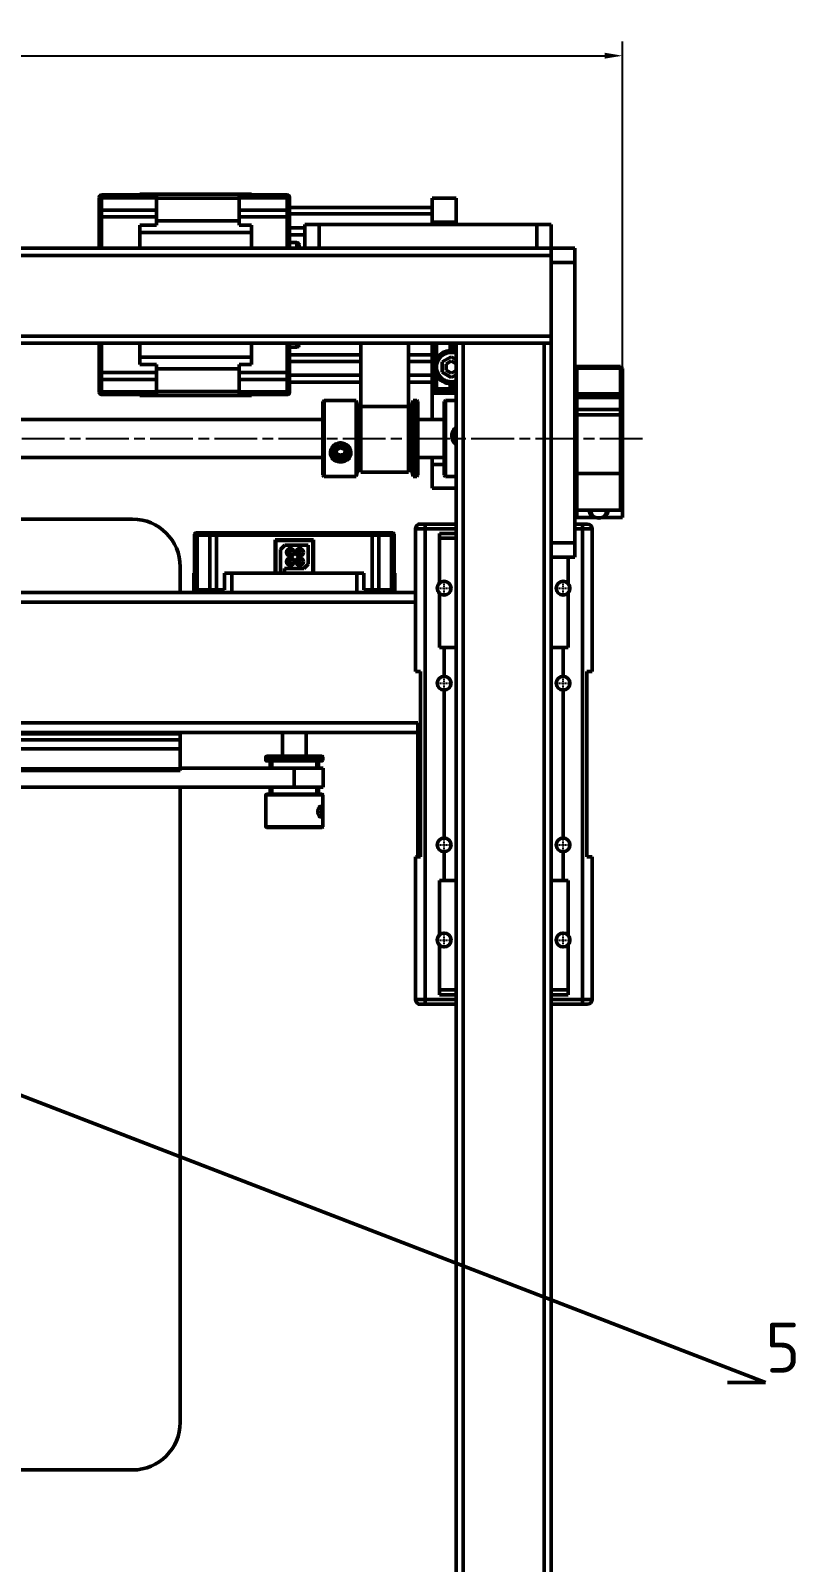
# Model space of a CAD drawing. Header units: millimetres. Extents: x -1615 to 4166, y 5 to 3174.
# Drawn here: x 440.1 to 548.4, y 1774.9 to 1989.8 of the extents above; entities that cross this region are included whole.
import ezdxf
from ezdxf import colors
from ezdxf.entities.mleader import LeaderData, LeaderLine
from ezdxf.math import Vec2, Vec3

# ---------------------------------------------------------------- set-up
doc = ezdxf.new("R2010")
doc.units = ezdxf.units.MM
doc.header["$LTSCALE"] = 0.25
doc.header["$PDSIZE"] = -1
for name, pattern in [('ACAD_ISO08W100', [36, 24, -3, 6, -3]), ('AM_ISO08W050', [18, 12, -1.5, 3, -1.5]), ('CENTER2', [1.125, 0.75, -0.125, 0.125, -0.125])]:
    doc.linetypes.add(name, pattern=pattern)
doc.layers.get('0').update_dxf_attribs({"lineweight": 50})
for name, color, linetype, lineweight in [('AM_7', 4, 'AM_ISO08W050', 25), ('duong tam', 2, 'ACAD_ISO08W100', 25), ('kich thuoc', 1, 'Continuous', 25), ('Net dam', 7, 'Continuous', 50)]:
    doc.layers.add(name, color=color, linetype=linetype, lineweight=lineweight)
doc.styles.get("Standard").update_dxf_attribs({"font": ''})
doc.styles.add('tieng viet', font='')
doc.styles.get('Standard').set_extended_font_data('TCVN 7284')
doc.styles.get('tieng viet').set_extended_font_data('TCVN 7284')
doc.dimstyles.new('Ratio 1.5', dxfattribs={"dimtxt": 2.5, "dimasz": 2.5, "dimexe": 2, "dimexo": 0, "dimtad": 1, "dimtoh": 1, "dimdec": 1, "dimlfac": 1.5, "dimzin": 9, "dimtxsty": 'Standard', "dimcen": 2.5, "dimazin": 0, "dimtfac": 1, "dimtdec": 1, "dimtmove": 0, "dimatfit": 3, "dimfxl": 1, "dimtzin": 1, "dimarcsym": 0})

# ---------------------------------------------------------------- blocks, each defined once
blk = doc.blocks.new('_DotSmall')
at = {"color": 0, "linetype": 'ByBlock', "const_width": 0.5}
blk.add_lwpolyline([(-0.0625, 0, 1), (0.0625, 0, 1)], format="xyb", close=True, dxfattribs=at)
blk = doc.blocks.new('*D1165')
at = {"layer": 'Defpoints', "color": 0, "transparency": 16777216}
for p in [(523.06, 1986.23), (199.06, 1942.39), (523.06, 1942.39)]:
    blk.add_point(p, dxfattribs=at)
at = {"layer": 'kich thuoc', "color": 0, "lineweight": -2, "transparency": 16777216}
for p, q in [((199.06, 1942.39), (199.06, 1988.23)), ((523.06, 1942.39), (523.06, 1988.23)), ((201.56, 1986.23), (520.56, 1986.23))]:
    blk.add_line(p, q, dxfattribs=at)
at = {"layer": 'kich thuoc', "color": 0, "transparency": 16777216}
for points in [[(201.56, 1986.65), (201.56, 1985.82), (199.06, 1986.23)], [(520.56, 1986.65), (520.56, 1985.82), (523.06, 1986.23)]]:
    blk.add_solid(points, dxfattribs=at)
at = {"layer": 'kich thuoc', "color": 0, "transparency": 16777216, "insert": (361.06, 1988.11), "char_height": 2.5, "attachment_point": 5}
blk.add_mtext('486', dxfattribs=at)
blk = doc.blocks.new('*U1220')
at = {"layer": 'AM_7', "color": 0, "linetype": 'CENTER2', "transparency": 16777216}
for p, q in [((0, 0.19), (0, 1.09)), ((-1.09, 0), (-0.19, 0)), ((0, -1.09), (0, -0.19)), ((0.19, 0), (1.09, 0))]:
    blk.add_line(p, q, dxfattribs=at)
at = {"layer": 'AM_7', "color": 0, "linetype": 'Continuous', "transparency": 16777216}
for p, q in [((0, -0.1), (0, 0.1)), ((-0.1, 0), (0.1, 0))]:
    blk.add_line(p, q, dxfattribs=at)
blk = doc.blocks.new('*U1221')
at = {"layer": 'AM_7', "color": 0, "linetype": 'CENTER2', "transparency": 16777216}
for p, q in [((-1.09, 0), (-0.19, 0)), ((0, 0.19), (0, 1.09)), ((0.19, 0), (1.09, 0)), ((0, -1.09), (0, -0.19))]:
    blk.add_line(p, q, dxfattribs=at)
at = {"layer": 'AM_7', "color": 0, "linetype": 'Continuous', "transparency": 16777216}
for p, q in [((-0.1, 0), (0.1, 0)), ((0, -0.1), (0, 0.1))]:
    blk.add_line(p, q, dxfattribs=at)
blk = doc.blocks.new('*U1222')
at = {"layer": 'AM_7', "color": 0, "linetype": 'CENTER2', "transparency": 16777216}
for p, q in [((-1.09, 0), (-0.19, 0)), ((0, 0.19), (0, 1.09)), ((0.19, 0), (1.09, 0)), ((0, -1.09), (0, -0.19))]:
    blk.add_line(p, q, dxfattribs=at)
at = {"layer": 'AM_7', "color": 0, "linetype": 'Continuous', "transparency": 16777216}
for p, q in [((-0.1, 0), (0.1, 0)), ((0, -0.1), (0, 0.1))]:
    blk.add_line(p, q, dxfattribs=at)
blk = doc.blocks.new('*U1223')
at = {"layer": 'AM_7', "color": 0, "linetype": 'CENTER2', "transparency": 16777216}
for p, q in [((-1.09, 0), (-0.19, 0)), ((0, 0.19), (0, 1.09)), ((0.19, 0), (1.09, 0)), ((0, -1.09), (0, -0.19))]:
    blk.add_line(p, q, dxfattribs=at)
at = {"layer": 'AM_7', "color": 0, "linetype": 'Continuous', "transparency": 16777216}
for p, q in [((-0.1, 0), (0.1, 0)), ((0, -0.1), (0, 0.1))]:
    blk.add_line(p, q, dxfattribs=at)
blk = doc.blocks.new('*U1224')
at = {"layer": 'AM_7', "color": 0, "linetype": 'CENTER2', "transparency": 16777216}
for p, q in [((-1.09, 0), (-0.19, 0)), ((0, 0.19), (0, 1.09)), ((0.19, 0), (1.09, 0)), ((0, -1.09), (0, -0.19))]:
    blk.add_line(p, q, dxfattribs=at)
at = {"layer": 'AM_7', "color": 0, "linetype": 'Continuous', "transparency": 16777216}
for p, q in [((-0.1, 0), (0.1, 0)), ((0, -0.1), (0, 0.1))]:
    blk.add_line(p, q, dxfattribs=at)
blk = doc.blocks.new('*U1225')
at = {"layer": 'AM_7', "color": 0, "linetype": 'CENTER2', "transparency": 16777216}
for p, q in [((-1.09, 0), (-0.19, 0)), ((0, 0.19), (0, 1.09)), ((0.19, 0), (1.09, 0)), ((0, -1.09), (0, -0.19))]:
    blk.add_line(p, q, dxfattribs=at)
at = {"layer": 'AM_7', "color": 0, "linetype": 'Continuous', "transparency": 16777216}
for p, q in [((-0.1, 0), (0.1, 0)), ((0, -0.1), (0, 0.1))]:
    blk.add_line(p, q, dxfattribs=at)
blk = doc.blocks.new('*U1226')
at = {"layer": 'AM_7', "color": 0, "linetype": 'CENTER2', "transparency": 16777216}
for p, q in [((0, 0.19), (0, 1.09)), ((-1.09, 0), (-0.19, 0)), ((0, -1.09), (0, -0.19)), ((0.19, 0), (1.09, 0))]:
    blk.add_line(p, q, dxfattribs=at)
at = {"layer": 'AM_7', "color": 0, "linetype": 'Continuous', "transparency": 16777216}
for p, q in [((0, -0.1), (0, 0.1)), ((-0.1, 0), (0.1, 0))]:
    blk.add_line(p, q, dxfattribs=at)
blk = doc.blocks.new('*U1227')
at = {"layer": 'AM_7', "color": 0, "linetype": 'CENTER2', "transparency": 16777216}
for p, q in [((-1.09, 0), (-0.19, 0)), ((0, 0.19), (0, 1.09)), ((0.19, 0), (1.09, 0)), ((0, -1.09), (0, -0.19))]:
    blk.add_line(p, q, dxfattribs=at)
at = {"layer": 'AM_7', "color": 0, "linetype": 'Continuous', "transparency": 16777216}
for p, q in [((-0.1, 0), (0.1, 0)), ((0, -0.1), (0, 0.1))]:
    blk.add_line(p, q, dxfattribs=at)

msp = doc.modelspace()

# ---------------------------------------------------------------- linework, layer by layer
at = {"layer": 'duong tam'}
msp.add_line((195.858, 1932.568), (526.358, 1932.568), dxfattribs=at)
at = {"layer": 'Net dam'}
for p, q in [((449.725, 1966.078), (449.725, 1966.371)), ((449.725, 1964.326), (449.725, 1966.078)), ((450.058, 1966.704), (450.058, 1966.314)), ((450.058, 1966.704), (457.725, 1966.704)), ((450.058, 1966.314), (450.058, 1964.562)), ((457.725, 1966.314), (450.058, 1966.314)), ((455.391, 1966.804), (471.058, 1966.804)), ((455.391, 1966.704), (455.391, 1966.804)), ((457.725, 1966.704), (457.725, 1966.314)), ((457.725, 1964.562), (457.725, 1966.314)), ((469.325, 1966.255), (457.725, 1966.255)), ((469.325, 1966.704), (476.058, 1966.704)), ((469.325, 1966.314), (469.325, 1966.704)), ((476.058, 1966.314), (469.325, 1966.314)), ((469.325, 1964.562), (469.325, 1966.314)), ((471.058, 1966.804), (471.058, 1966.704)), ((476.058, 1966.314), (476.058, 1966.704)), ((476.058, 1964.562), (476.058, 1966.314)), ((476.391, 1966.371), (476.391, 1966.078)), ((476.391, 1966.078), (476.391, 1964.326)), ((496.391, 1966.235), (499.725, 1966.235)), ((496.391, 1962.901), (496.391, 1966.235)), ((499.725, 1966.235), (499.725, 1962.901)), ((449.725, 1963.619), (449.725, 1964.326)), ((450.058, 1963.619), (449.725, 1963.619)), ((449.725, 1959.234), (449.725, 1963.619)), ((450.058, 1964.562), (450.058, 1963.619)), ((450.058, 1964.562), (457.725, 1964.562)), ((457.725, 1963.619), (450.058, 1963.619)), ((450.058, 1963.619), (450.058, 1959.234)), ((457.725, 1964.562), (457.725, 1963.619)), ((457.725, 1962.465), (457.725, 1963.619)), ((469.325, 1963.619), (469.325, 1964.562)), ((469.325, 1964.562), (476.058, 1964.562)), ((476.058, 1963.619), (469.325, 1963.619)), ((469.325, 1962.465), (469.325, 1963.619)), ((476.058, 1963.619), (476.058, 1964.562)), ((476.391, 1963.619), (476.058, 1963.619)), ((476.058, 1959.234), (476.058, 1963.619)), ((476.391, 1964.962), (496.391, 1964.962)), ((476.391, 1964.326), (476.391, 1963.619)), ((476.391, 1964.035), (496.391, 1964.035)), ((476.391, 1963.619), (476.391, 1959.234)), ((455.391, 1962.182), (455.391, 1962.465)), ((457.725, 1962.465), (455.391, 1962.465)), ((455.391, 1961.459), (455.391, 1962.182)), ((471.058, 1961.459), (455.391, 1961.459)), ((455.391, 1961.459), (455.391, 1959.234)), ((457.725, 1963.08), (469.325, 1963.08)), ((469.325, 1962.465), (471.058, 1962.465)), ((471.058, 1962.182), (471.058, 1962.465)), ((471.058, 1962.182), (471.058, 1961.459)), ((471.058, 1961.459), (471.058, 1959.234)), ((476.391, 1962.111), (478.555, 1962.111)), ((478.555, 1959.234), (478.555, 1962.568)), ((478.555, 1962.568), (480.555, 1962.568)), ((480.555, 1962.568), (480.555, 1959.234)), ((480.555, 1962.568), (511.058, 1962.568)), ((499.725, 1962.901), (496.391, 1962.901)), ((496.391, 1962.568), (496.391, 1962.901)), ((499.725, 1962.568), (499.725, 1962.901)), ((511.058, 1959.234), (511.058, 1962.568)), ((511.058, 1962.568), (513.058, 1962.568)), ((513.058, 1962.568), (513.058, 1959.234)), ((242.561, 1959.234), (479.555, 1959.234)), ((476.391, 1961.114), (478.555, 1961.114)), ((477.391, 1960.038), (476.391, 1960.038)), ((477.391, 1959.234), (477.391, 1960.038)), ((477.725, 1959.704), (477.725, 1959.234)), ((480.555, 1959.234), (479.555, 1959.234)), ((480.555, 1959.234), (511.058, 1959.234)), ((512.058, 1959.234), (511.058, 1959.234)), ((512.058, 1959.234), (513.058, 1959.234)), ((513.058, 1959.234), (516.391, 1959.234)), ((513.058, 1959.234), (513.058, 1958.234)), ((516.391, 1959.234), (516.391, 1957.234)), ((209.058, 1958.234), (513.058, 1958.234)), ((513.058, 1958.234), (513.058, 1955.101)), ((513.058, 1957.234), (513.058, 1917.901)), ((516.391, 1957.234), (513.058, 1957.234)), ((516.391, 1957.234), (516.391, 1917.901)), ((513.058, 1950.034), (513.058, 1946.901)), ((223.211, 1946.901), (513.058, 1946.901)), ((225.233, 1945.901), (499.725, 1945.901)), ((449.725, 1941.79), (449.725, 1945.901)), ((450.058, 1945.901), (450.058, 1941.79)), ((455.391, 1945.901), (455.391, 1943.95)), ((471.058, 1945.901), (471.058, 1943.95)), ((476.058, 1941.79), (476.058, 1945.901)), ((476.391, 1945.901), (476.391, 1941.79)), ((476.391, 1945.371), (477.391, 1945.371)), ((476.391, 1944.295), (486.391, 1944.295)), ((477.391, 1945.371), (477.391, 1945.901)), ((477.725, 1945.901), (477.725, 1945.704)), ((486.391, 1945.901), (486.391, 1937.031)), ((493.058, 1945.901), (493.058, 1937.031)), ((493.058, 1944.295), (496.391, 1944.295)), ((496.391, 1942.234), (496.391, 1945.901)), ((496.991, 1945.901), (496.725, 1945.635)), ((496.725, 1939.501), (496.725, 1945.635)), ((496.991, 1945.901), (496.991, 1943.651)), ((498.904, 1944.896), (498.904, 1945.901)), ((499.058, 1944.901), (499.058, 1945.901)), ((499.212, 1944.896), (499.212, 1945.901)), ((499.725, 1945.901), (499.725, 1701.234)), ((499.725, 1945.901), (500.725, 1945.901)), ((500.725, 1945.901), (500.725, 1701.234)), ((500.725, 1945.901), (503.858, 1945.901)), ((503.858, 1945.901), (503.991, 1945.901)), ((503.991, 1945.901), (504.125, 1945.901)), ((504.125, 1945.901), (504.191, 1945.901)), ((504.191, 1945.901), (504.325, 1945.901)), ((504.325, 1945.901), (508.458, 1945.901)), ((508.458, 1945.901), (508.591, 1945.901)), ((508.591, 1945.901), (508.658, 1945.901)), ((508.658, 1945.901), (508.791, 1945.901)), ((508.791, 1945.901), (508.925, 1945.901)), ((508.925, 1945.901), (512.058, 1945.901)), ((512.058, 1945.901), (512.058, 1701.234)), ((512.058, 1945.901), (513.058, 1945.901)), ((455.391, 1943.95), (471.058, 1943.95)), ((455.391, 1943.227), (455.391, 1943.95)), ((455.391, 1942.944), (455.391, 1943.227)), ((457.725, 1942.944), (455.391, 1942.944)), ((457.725, 1941.79), (457.725, 1942.944)), ((469.325, 1942.329), (457.725, 1942.329)), ((469.325, 1941.79), (469.325, 1942.944)), ((469.325, 1942.944), (471.058, 1942.944)), ((471.058, 1943.95), (471.058, 1943.227)), ((471.058, 1942.944), (471.058, 1943.227)), ((476.391, 1943.369), (486.391, 1943.369)), ((493.058, 1943.369), (496.391, 1943.369)), ((496.391, 1942.234), (496.725, 1942.234)), ((496.391, 1938.901), (496.391, 1942.234)), ((497.798, 1943.295), (499.058, 1944.023)), ((497.798, 1941.84), (497.798, 1943.295)), ((499.058, 1943.422), (498.318, 1942.995)), ((498.318, 1942.995), (498.318, 1942.141)), ((498.318, 1942.141), (499.058, 1941.713)), ((499.058, 1944.023), (499.725, 1943.638)), ((499.725, 1943.037), (499.058, 1943.422)), ((499.058, 1941.713), (499.725, 1942.098)), ((516.658, 1942.656), (516.391, 1942.389)), ((516.391, 1942.176), (516.658, 1942.424)), ((522.791, 1942.656), (516.658, 1942.656)), ((516.658, 1942.656), (516.658, 1942.424)), ((516.658, 1942.424), (516.658, 1938.832)), ((522.791, 1942.424), (516.658, 1942.424)), ((523.058, 1942.389), (522.791, 1942.656)), ((522.791, 1942.424), (522.791, 1942.656)), ((522.791, 1938.832), (522.791, 1942.424)), ((523.058, 1942.176), (522.791, 1942.424)), ((523.058, 1942.389), (523.058, 1942.176)), ((523.058, 1942.176), (523.058, 1938.583)), ((450.058, 1941.79), (449.725, 1941.79)), ((449.725, 1941.083), (449.725, 1941.79)), ((449.725, 1939.331), (449.725, 1941.083)), ((450.058, 1941.79), (457.725, 1941.79)), ((450.058, 1941.79), (450.058, 1940.847)), ((457.725, 1940.847), (450.058, 1940.847)), ((450.058, 1940.847), (450.058, 1939.095)), ((457.725, 1941.79), (457.725, 1940.847)), ((457.725, 1939.095), (457.725, 1940.847)), ((469.325, 1941.79), (476.058, 1941.79)), ((469.325, 1940.847), (469.325, 1941.79)), ((476.058, 1940.847), (469.325, 1940.847)), ((469.325, 1939.095), (469.325, 1940.847)), ((476.391, 1941.79), (476.058, 1941.79)), ((476.058, 1940.847), (476.058, 1941.79)), ((476.058, 1939.095), (476.058, 1940.847)), ((476.391, 1941.79), (476.391, 1941.083)), ((476.391, 1941.444), (486.391, 1941.444)), ((476.391, 1941.083), (476.391, 1939.331)), ((476.391, 1940.447), (486.391, 1940.447)), ((493.058, 1941.444), (496.391, 1941.444)), ((493.058, 1940.447), (496.391, 1940.447)), ((496.991, 1941.485), (496.991, 1939.501)), ((499.058, 1941.113), (497.798, 1941.84)), ((498.904, 1939.501), (498.904, 1940.24)), ((499.725, 1941.498), (499.058, 1941.113)), ((499.058, 1939.234), (499.058, 1940.234)), ((499.212, 1939.501), (499.212, 1940.24)), ((449.725, 1939.038), (449.725, 1939.331)), ((450.058, 1939.095), (457.725, 1939.095)), ((450.058, 1939.095), (450.058, 1938.704)), ((457.725, 1938.704), (450.058, 1938.704)), ((455.391, 1938.604), (455.391, 1938.704)), ((471.058, 1938.604), (455.391, 1938.604)), ((457.725, 1939.154), (469.325, 1939.154)), ((457.725, 1939.095), (457.725, 1938.704)), ((469.325, 1939.095), (476.058, 1939.095)), ((469.325, 1938.704), (469.325, 1939.095)), ((476.058, 1938.704), (469.325, 1938.704)), ((471.058, 1938.704), (471.058, 1938.604)), ((476.058, 1938.704), (476.058, 1939.095)), ((476.391, 1939.331), (476.391, 1939.038)), ((481.225, 1937.901), (481.058, 1937.735)), ((481.058, 1937.735), (481.058, 1937.343)), ((485.713, 1937.901), (481.225, 1937.901)), ((481.225, 1937.901), (481.225, 1927.234)), ((486.058, 1936.612), (485.713, 1937.901)), ((485.713, 1927.234), (485.713, 1937.901)), ((493.737, 1937.901), (493.391, 1936.612)), ((494.225, 1937.901), (493.737, 1937.901)), ((493.737, 1927.234), (493.737, 1937.901)), ((494.391, 1937.735), (494.225, 1937.901)), ((494.225, 1937.901), (494.225, 1927.234)), ((494.391, 1937.735), (494.391, 1927.401)), ((499.725, 1938.901), (496.391, 1938.901)), ((496.391, 1935.234), (496.391, 1938.901)), ((496.991, 1939.501), (496.725, 1939.501)), ((496.725, 1939.501), (496.991, 1939.234)), ((496.991, 1939.501), (496.991, 1939.234)), ((496.991, 1939.501), (498.904, 1939.501)), ((499.058, 1939.234), (496.991, 1939.234)), ((498.225, 1937.901), (498.058, 1937.735)), ((498.058, 1937.735), (498.058, 1927.401)), ((499.172, 1937.901), (498.225, 1937.901)), ((498.225, 1937.901), (498.225, 1927.246)), ((498.904, 1939.501), (499.058, 1939.234)), ((499.058, 1939.234), (499.212, 1939.501)), ((499.725, 1939.234), (499.058, 1939.234)), ((499.212, 1939.501), (499.725, 1939.501)), ((516.391, 1938.583), (516.658, 1938.832)), ((516.391, 1938.103), (516.658, 1938.31)), ((516.658, 1938.832), (516.658, 1938.31)), ((516.658, 1938.832), (522.791, 1938.832)), ((516.658, 1938.31), (516.658, 1936.629)), ((522.791, 1938.31), (516.658, 1938.31)), ((522.791, 1938.31), (522.791, 1938.832)), ((523.058, 1938.583), (522.791, 1938.832)), ((522.791, 1936.629), (522.791, 1938.31)), ((523.058, 1938.103), (522.791, 1938.31)), ((523.058, 1938.583), (523.058, 1938.103)), ((523.058, 1938.103), (523.058, 1936.423)), ((481.058, 1937.343), (481.058, 1927.401)), ((486.391, 1936.639), (486.058, 1936.639)), ((486.058, 1936.639), (486.058, 1936.612)), ((486.058, 1936.563), (486.058, 1936.612)), ((486.391, 1936.563), (486.058, 1936.563)), ((486.058, 1936.563), (486.058, 1936.561)), ((486.058, 1936.561), (486.058, 1936.496)), ((486.391, 1936.561), (486.058, 1936.561)), ((486.058, 1936.496), (486.058, 1936.446)), ((486.391, 1936.496), (486.058, 1936.496)), ((486.058, 1936.124), (486.058, 1936.446)), ((486.058, 1936.376), (486.391, 1936.376)), ((486.058, 1936.203), (486.391, 1936.203)), ((486.391, 1936.128), (486.058, 1936.128)), ((486.058, 1936.115), (486.058, 1936.128)), ((486.058, 1936.115), (486.058, 1935.969)), ((486.391, 1936.115), (486.058, 1936.115)), ((486.058, 1935.969), (486.058, 1935.903)), ((486.391, 1935.969), (486.058, 1935.969)), ((486.058, 1935.354), (486.058, 1935.903)), ((486.058, 1935.833), (486.391, 1935.833)), ((486.058, 1935.674), (486.391, 1935.674)), ((486.391, 1937.031), (486.391, 1927.827)), ((486.391, 1937.031), (493.058, 1937.031)), ((493.058, 1937.031), (493.058, 1927.827)), ((493.391, 1936.639), (493.058, 1936.639)), ((493.391, 1936.563), (493.058, 1936.563)), ((493.391, 1936.561), (493.058, 1936.561)), ((493.391, 1936.496), (493.058, 1936.496)), ((493.058, 1936.376), (493.391, 1936.376)), ((493.058, 1936.203), (493.391, 1936.203)), ((493.391, 1936.128), (493.058, 1936.128)), ((493.391, 1936.115), (493.058, 1936.115)), ((493.391, 1935.969), (493.058, 1935.969)), ((493.058, 1935.833), (493.391, 1935.833)), ((493.058, 1935.674), (493.391, 1935.674)), ((493.391, 1936.612), (493.391, 1936.639)), ((493.391, 1936.612), (493.391, 1936.563)), ((493.391, 1936.561), (493.391, 1936.563)), ((493.391, 1936.496), (493.391, 1936.561)), ((493.391, 1936.446), (493.391, 1936.496)), ((493.391, 1936.446), (493.391, 1936.124)), ((493.391, 1936.115), (493.391, 1936.128)), ((493.391, 1935.969), (493.391, 1936.115)), ((493.391, 1935.903), (493.391, 1935.969)), ((493.391, 1935.903), (493.391, 1935.354)), ((516.391, 1936.423), (516.658, 1936.629)), ((516.391, 1935.715), (516.658, 1935.86)), ((516.658, 1936.629), (516.658, 1935.86)), ((516.658, 1936.629), (522.791, 1936.629)), ((516.658, 1935.86), (516.658, 1927.624)), ((522.791, 1935.86), (516.658, 1935.86)), ((522.791, 1935.86), (522.791, 1936.629)), ((523.058, 1936.423), (522.791, 1936.629)), ((522.791, 1927.624), (522.791, 1935.86)), ((523.058, 1935.715), (522.791, 1935.86)), ((523.058, 1936.423), (523.058, 1935.715)), ((523.058, 1935.715), (523.058, 1927.479)), ((481.058, 1935.234), (230.478, 1935.234)), ((486.391, 1935.354), (486.058, 1935.354)), ((486.058, 1935.354), (486.058, 1935.322)), ((486.058, 1935.322), (486.058, 1935.109)), ((486.391, 1935.322), (486.058, 1935.322)), ((486.058, 1935.109), (486.058, 1935.033)), ((486.391, 1935.109), (486.058, 1935.109)), ((486.058, 1934.312), (486.058, 1935.033)), ((486.058, 1934.971), (486.391, 1934.971)), ((486.058, 1934.841), (486.391, 1934.841)), ((486.391, 1934.318), (486.058, 1934.318)), ((486.058, 1934.312), (486.058, 1934.259)), ((486.058, 1934.259), (486.058, 1934)), ((486.391, 1934.259), (486.058, 1934.259)), ((486.058, 1934), (486.058, 1933.921)), ((486.391, 1934), (486.058, 1934)), ((486.058, 1933.099), (486.058, 1933.921)), ((486.058, 1933.873), (486.391, 1933.873)), ((486.058, 1933.785), (486.391, 1933.785)), ((493.391, 1935.354), (493.058, 1935.354)), ((493.391, 1935.322), (493.058, 1935.322)), ((493.391, 1935.109), (493.058, 1935.109)), ((493.058, 1934.971), (493.391, 1934.971)), ((493.058, 1934.841), (493.391, 1934.841)), ((493.391, 1934.318), (493.058, 1934.318)), ((493.391, 1934.259), (493.058, 1934.259)), ((493.391, 1934), (493.058, 1934)), ((493.058, 1933.873), (493.391, 1933.873)), ((493.058, 1933.785), (493.391, 1933.785)), ((493.391, 1935.322), (493.391, 1935.354)), ((493.391, 1935.109), (493.391, 1935.322)), ((493.391, 1935.033), (493.391, 1935.109)), ((493.391, 1935.033), (493.391, 1934.312)), ((493.391, 1934.259), (493.391, 1934.312)), ((493.391, 1934), (493.391, 1934.259)), ((493.391, 1933.921), (493.391, 1934)), ((493.391, 1933.921), (493.391, 1933.099)), ((498.058, 1935.234), (494.391, 1935.234)), ((483.257, 1931.475), (483.011, 1931.336)), ((486.058, 1933.128), (486.391, 1933.128)), ((486.391, 1933.12), (486.058, 1933.12)), ((486.058, 1933.099), (486.058, 1933.031)), ((486.058, 1933.031), (486.058, 1932.751)), ((486.391, 1933.031), (486.058, 1933.031)), ((486.058, 1932.751), (486.058, 1932.677)), ((486.391, 1932.751), (486.058, 1932.751)), ((486.058, 1931.835), (486.058, 1932.677)), ((486.058, 1932.647), (486.391, 1932.647)), ((486.058, 1932.61), (486.391, 1932.61)), ((486.058, 1931.937), (486.391, 1931.937)), ((486.391, 1931.874), (486.058, 1931.874)), ((486.058, 1931.835), (486.058, 1931.757)), ((486.058, 1931.757), (486.058, 1931.484)), ((486.391, 1931.757), (486.058, 1931.757)), ((486.058, 1931.484), (486.058, 1931.423)), ((486.391, 1931.484), (486.058, 1931.484)), ((486.058, 1930.641), (486.058, 1931.423)), ((486.058, 1931.411), (486.391, 1931.411)), ((493.058, 1933.128), (493.391, 1933.128)), ((493.391, 1933.12), (493.058, 1933.12)), ((493.391, 1933.031), (493.058, 1933.031)), ((493.391, 1932.751), (493.058, 1932.751)), ((493.058, 1932.647), (493.391, 1932.647)), ((493.058, 1932.61), (493.391, 1932.61)), ((493.058, 1931.937), (493.391, 1931.937)), ((493.391, 1931.874), (493.058, 1931.874)), ((493.391, 1931.757), (493.058, 1931.757)), ((493.391, 1931.484), (493.058, 1931.484)), ((493.058, 1931.411), (493.391, 1931.411)), ((493.391, 1933.031), (493.391, 1933.099)), ((493.391, 1932.751), (493.391, 1933.031)), ((493.391, 1932.677), (493.391, 1932.751)), ((493.391, 1932.677), (493.391, 1931.835)), ((493.391, 1931.757), (493.391, 1931.835)), ((493.391, 1931.484), (493.391, 1931.757)), ((493.391, 1931.423), (493.391, 1931.484)), ((493.391, 1931.423), (493.391, 1930.641)), ((499.535, 1932.621), (499.685, 1932.376)), ((499.685, 1932.376), (499.725, 1932.317)), ((230.224, 1929.901), (481.058, 1929.901)), ((482.552, 1930.733), (482.493, 1930.474)), ((482.891, 1930.492), (483.225, 1930.314)), ((483.225, 1930.314), (483.558, 1930.136)), ((483.558, 1930.136), (483.891, 1930.314)), ((483.558, 1930.136), (483.558, 1929.818)), ((483.891, 1930.314), (484.225, 1930.492)), ((484.669, 1930.658), (484.657, 1930.594)), ((486.058, 1930.807), (486.391, 1930.807)), ((486.391, 1930.697), (486.058, 1930.697)), ((486.058, 1930.641), (486.058, 1930.563)), ((486.058, 1930.563), (486.058, 1930.323)), ((486.391, 1930.563), (486.058, 1930.563)), ((486.058, 1930.323), (486.058, 1930.28)), ((486.391, 1930.323), (486.058, 1930.323)), ((486.058, 1929.637), (486.058, 1930.28)), ((486.058, 1930.278), (486.391, 1930.278)), ((486.391, 1929.849), (486.058, 1929.849)), ((486.391, 1929.703), (486.058, 1929.703)), ((486.058, 1929.637), (486.058, 1929.565)), ((486.058, 1929.565), (486.058, 1929.382)), ((486.058, 1929.565), (486.391, 1929.565)), ((486.058, 1929.382), (486.058, 1929.36)), ((486.058, 1929.382), (486.391, 1929.382)), ((486.058, 1928.919), (486.058, 1929.361)), ((486.058, 1929.36), (486.391, 1929.36)), ((486.391, 1929.158), (486.058, 1929.158)), ((493.058, 1930.807), (493.391, 1930.807)), ((493.391, 1930.697), (493.058, 1930.697)), ((493.391, 1930.563), (493.058, 1930.563)), ((493.391, 1930.323), (493.058, 1930.323)), ((493.058, 1930.278), (493.391, 1930.278)), ((493.391, 1929.849), (493.058, 1929.849)), ((493.391, 1929.703), (493.058, 1929.703)), ((493.058, 1929.565), (493.391, 1929.565)), ((493.058, 1929.382), (493.391, 1929.382)), ((493.058, 1929.36), (493.391, 1929.36)), ((493.391, 1929.158), (493.058, 1929.158)), ((493.391, 1930.641), (493.391, 1930.563)), ((493.391, 1930.323), (493.391, 1930.563)), ((493.391, 1930.28), (493.391, 1930.323)), ((493.391, 1929.637), (493.391, 1930.28)), ((493.391, 1929.565), (493.391, 1929.637)), ((493.391, 1929.382), (493.391, 1929.565)), ((493.391, 1929.36), (493.391, 1929.382)), ((493.391, 1929.361), (493.391, 1928.919)), ((494.391, 1929.901), (498.058, 1929.901)), ((496.391, 1928.901), (496.391, 1929.901)), ((481.058, 1927.401), (481.225, 1927.234)), ((481.225, 1927.234), (485.713, 1927.234)), ((485.713, 1927.234), (486.058, 1928.524)), ((486.391, 1928.99), (486.058, 1928.99)), ((486.058, 1928.919), (486.058, 1928.861)), ((486.058, 1928.861), (486.058, 1928.753)), ((486.058, 1928.861), (486.391, 1928.861)), ((486.058, 1928.559), (486.058, 1928.757)), ((486.058, 1928.753), (486.058, 1928.747)), ((486.058, 1928.753), (486.391, 1928.753)), ((486.058, 1928.747), (486.391, 1928.747)), ((486.391, 1928.627), (486.058, 1928.627)), ((486.058, 1928.559), (486.058, 1928.519)), ((486.058, 1928.519), (486.058, 1928.497)), ((486.058, 1928.519), (486.391, 1928.519)), ((486.058, 1928.497), (486.391, 1928.497)), ((486.058, 1928.497), (486.058, 1928.497)), ((486.058, 1928.497), (486.391, 1928.497)), ((486.391, 1927.827), (493.058, 1927.827)), ((493.391, 1928.99), (493.058, 1928.99)), ((493.058, 1928.861), (493.391, 1928.861)), ((493.058, 1928.753), (493.391, 1928.753)), ((493.058, 1928.747), (493.391, 1928.747)), ((493.391, 1928.627), (493.058, 1928.627)), ((493.058, 1928.519), (493.391, 1928.519)), ((493.058, 1928.497), (493.391, 1928.497)), ((493.058, 1928.497), (493.391, 1928.497)), ((493.391, 1928.861), (493.391, 1928.919)), ((493.391, 1928.753), (493.391, 1928.861)), ((493.391, 1928.757), (493.391, 1928.559)), ((493.391, 1928.747), (493.391, 1928.753)), ((493.391, 1928.519), (493.391, 1928.559)), ((493.391, 1928.524), (493.737, 1927.234)), ((493.391, 1928.497), (493.391, 1928.519)), ((493.391, 1928.497), (493.391, 1928.497)), ((493.737, 1927.234), (494.225, 1927.234)), ((494.225, 1927.234), (494.391, 1927.401)), ((496.391, 1928.901), (498.058, 1928.901)), ((496.391, 1925.568), (496.391, 1928.901)), ((498.058, 1927.401), (498.225, 1927.234)), ((498.225, 1927.246), (498.225, 1927.234)), ((498.225, 1927.234), (499.725, 1927.234)), ((516.391, 1927.479), (516.658, 1927.624)), ((522.791, 1927.624), (516.658, 1927.624)), ((516.658, 1927.624), (516.658, 1922.48)), ((523.058, 1927.479), (522.791, 1927.624)), ((522.791, 1922.48), (522.791, 1927.624)), ((523.058, 1927.479), (523.058, 1922.747)), ((499.725, 1925.568), (496.391, 1925.568)), ((516.391, 1922.747), (516.658, 1922.48)), ((522.791, 1922.48), (523.058, 1922.747)), ((523.058, 1921.493), (523.058, 1922.747)), ((267.725, 1921.234), (454.391, 1921.234)), ((494.391, 1920.554), (494.391, 1920.464)), ((494.725, 1920.554), (494.391, 1920.554)), ((494.725, 1920.554), (495.391, 1920.554)), ((495.391, 1919.887), (495.391, 1920.554)), ((495.391, 1920.554), (499.725, 1920.554)), ((516.391, 1921.662), (516.658, 1921.493)), ((516.391, 1921.662), (516.658, 1921.456)), ((516.391, 1920.554), (517.455, 1920.554)), ((516.658, 1922.48), (522.791, 1922.48)), ((516.658, 1922.48), (516.658, 1921.493)), ((516.658, 1921.493), (519.12, 1921.493)), ((516.658, 1921.456), (516.658, 1921.493)), ((519.227, 1921.456), (516.658, 1921.456)), ((517.455, 1919.887), (517.455, 1920.554)), ((517.455, 1920.554), (518.122, 1920.554)), ((518.391, 1922.48), (518.391, 1922.413)), ((522.791, 1921.456), (520.222, 1921.456)), ((520.329, 1921.493), (523.058, 1921.493)), ((521.058, 1922.413), (521.058, 1922.48)), ((522.791, 1921.456), (523.058, 1921.493)), ((463.449, 1919.003), (463.058, 1919.003)), ((463.058, 1911.336), (463.058, 1919.003)), ((463.391, 1919.336), (463.684, 1919.336)), ((465.201, 1919.003), (463.449, 1919.003)), ((463.449, 1919.003), (463.449, 1911.336)), ((463.684, 1919.336), (465.437, 1919.336)), ((465.201, 1911.336), (465.201, 1919.003)), ((466.144, 1919.003), (465.201, 1919.003)), ((465.437, 1919.336), (466.144, 1919.336)), ((466.144, 1919.336), (487.972, 1919.336)), ((466.144, 1919.336), (466.144, 1919.003)), ((487.972, 1919.003), (466.144, 1919.003)), ((466.144, 1919.003), (466.144, 1911.336)), ((474.391, 1918.336), (474.391, 1913.67)), ((479.725, 1918.336), (474.391, 1918.336)), ((479.725, 1913.67), (479.725, 1918.336)), ((487.972, 1919.336), (487.972, 1919.003)), ((487.972, 1919.336), (488.68, 1919.336)), ((488.915, 1919.003), (487.972, 1919.003)), ((487.972, 1911.336), (487.972, 1919.003)), ((488.68, 1919.336), (490.432, 1919.336)), ((488.915, 1919.003), (488.915, 1911.336)), ((490.668, 1919.003), (488.915, 1919.003)), ((490.432, 1919.336), (490.725, 1919.336)), ((490.668, 1911.336), (490.668, 1919.003)), ((491.058, 1919.003), (490.668, 1919.003)), ((491.058, 1919.003), (491.058, 1911.336)), ((494.058, 1899.887), (494.058, 1919.887)), ((495.391, 1919.887), (494.058, 1919.887)), ((495.391, 1919.887), (495.391, 1853.887)), ((499.725, 1919.887), (495.391, 1919.887)), ((497.391, 1919.22), (499.725, 1919.22)), ((497.391, 1918.554), (497.391, 1912.254)), ((499.725, 1918.554), (497.391, 1918.554)), ((517.455, 1919.887), (516.391, 1919.887)), ((517.455, 1853.887), (517.455, 1919.887)), ((518.789, 1919.887), (517.455, 1919.887)), ((518.789, 1919.887), (518.789, 1899.887)), ((474.462, 1918.25), (474.462, 1913.67)), ((479.651, 1918.25), (474.462, 1918.25)), ((475.128, 1917.005), (475.707, 1917.584)), ((475.128, 1917.005), (475.128, 1913.67)), ((475.707, 1917.584), (478.984, 1917.584)), ((478.984, 1917.584), (478.984, 1914.915)), ((479.651, 1918.25), (479.651, 1913.67)), ((513.058, 1917.901), (516.391, 1917.901)), ((513.058, 1916.901), (513.058, 1917.901)), ((513.058, 1916.901), (513.058, 1701.234)), ((516.391, 1917.901), (516.391, 1915.901)), ((461.058, 1914.568), (461.058, 1910.934)), ((475.662, 1914.336), (475.662, 1913.67)), ((475.662, 1914.336), (478.405, 1914.336)), ((478.984, 1914.915), (478.405, 1914.336)), ((516.391, 1915.901), (513.058, 1915.901)), ((515.455, 1915.901), (515.455, 1912.187)), ((462.958, 1910.934), (462.958, 1913.67)), ((462.958, 1913.67), (463.058, 1913.67)), ((467.58, 1913.67), (467.297, 1913.67)), ((467.297, 1911.336), (467.297, 1913.67)), ((467.58, 1913.67), (468.304, 1913.67)), ((474.462, 1913.67), (468.304, 1913.67)), ((468.304, 1913.67), (468.304, 1910.934)), ((475.128, 1913.67), (474.462, 1913.67)), ((475.662, 1913.67), (475.128, 1913.67)), ((479.651, 1913.67), (475.662, 1913.67)), ((485.812, 1913.67), (479.651, 1913.67)), ((485.812, 1913.67), (486.536, 1913.67)), ((485.812, 1910.934), (485.812, 1913.67)), ((486.819, 1913.67), (486.536, 1913.67)), ((486.819, 1911.336), (486.819, 1913.67)), ((491.058, 1913.67), (491.158, 1913.67)), ((491.158, 1913.67), (491.158, 1910.934)), ((228.122, 1910.934), (494.058, 1910.934)), ((463.449, 1911.336), (463.058, 1911.336)), ((465.201, 1911.336), (463.449, 1911.336)), ((463.507, 1911.336), (463.507, 1910.934)), ((466.144, 1911.336), (465.201, 1911.336)), ((467.297, 1911.336), (466.144, 1911.336)), ((466.683, 1910.934), (466.683, 1911.336)), ((487.972, 1911.336), (486.819, 1911.336)), ((487.434, 1911.336), (487.434, 1910.934)), ((488.915, 1911.336), (487.972, 1911.336)), ((490.668, 1911.336), (488.915, 1911.336)), ((490.609, 1910.934), (490.609, 1911.336)), ((491.058, 1911.336), (490.668, 1911.336)), ((497.391, 1910.854), (497.391, 1903.22)), ((515.455, 1910.921), (515.455, 1903.22)), ((228.122, 1909.601), (494.058, 1909.601)), ((499.725, 1903.22), (497.391, 1903.22)), ((498.058, 1903.22), (498.058, 1899.187)), ((515.455, 1903.22), (513.058, 1903.22)), ((514.725, 1903.22), (514.725, 1899.187)), ((494.725, 1899.887), (494.058, 1899.887)), ((494.725, 1873.887), (494.725, 1899.887)), ((518.789, 1899.887), (518.058, 1899.887)), ((518.058, 1899.887), (518.058, 1873.887)), ((498.058, 1897.254), (498.058, 1876.52)), ((514.725, 1897.254), (514.725, 1876.52)), ((227.725, 1892.67), (494.391, 1892.67)), ((494.391, 1892.67), (494.391, 1873.887)), ((366.971, 1891.336), (494.391, 1891.336)), ((461.058, 1891.136), (366.971, 1891.136)), ((461.058, 1891.336), (461.058, 1891.136)), ((461.058, 1891.136), (461.058, 1890.304)), ((475.391, 1891.336), (475.391, 1888.003)), ((478.725, 1888.003), (478.725, 1891.336)), ((366.971, 1890.304), (461.058, 1890.304)), ((366.971, 1889.036), (461.058, 1889.036)), ((461.058, 1889.868), (461.058, 1890.304)), ((461.058, 1889.471), (461.058, 1889.868)), ((461.058, 1889.036), (461.058, 1889.471)), ((461.058, 1889.036), (461.058, 1886.203)), ((375.543, 1886.203), (461.058, 1886.203)), ((461.058, 1886.336), (477.058, 1886.336)), ((461.058, 1886.203), (461.058, 1886.003)), ((473.058, 1887.903), (473.058, 1887.436)), ((475.456, 1887.903), (473.058, 1887.903)), ((473.058, 1887.436), (475.456, 1887.436)), ((473.158, 1888.003), (475.496, 1888.003)), ((475.496, 1887.336), (473.158, 1887.336)), ((473.689, 1887.336), (473.689, 1886.336)), ((473.69, 1887.336), (473.69, 1886.336)), ((473.885, 1887.336), (473.885, 1886.336)), ((481.058, 1887.903), (475.456, 1887.903)), ((475.456, 1887.436), (481.058, 1887.436)), ((475.496, 1888.003), (480.958, 1888.003)), ((480.958, 1887.336), (475.496, 1887.336)), ((477.058, 1886.336), (477.058, 1883.67)), ((477.058, 1886.336), (481.119, 1886.336)), ((480.197, 1887.336), (480.197, 1886.336)), ((480.427, 1886.336), (480.427, 1887.336)), ((481.058, 1887.436), (481.058, 1887.903)), ((481.119, 1883.67), (481.119, 1886.336)), ((461.058, 1886.003), (375.543, 1886.003)), ((375.543, 1883.67), (477.058, 1883.67)), ((461.058, 1883.67), (461.058, 1794.568)), ((473.058, 1882.57), (473.058, 1878.103)), ((481.058, 1882.57), (473.058, 1882.57)), ((473.158, 1882.67), (480.958, 1882.67)), ((473.689, 1883.67), (473.689, 1882.67)), ((473.885, 1883.67), (473.885, 1882.67)), ((477.058, 1883.67), (481.119, 1883.67)), ((480.197, 1883.67), (480.197, 1882.67)), ((480.427, 1882.67), (480.427, 1883.67)), ((481.058, 1878.103), (481.058, 1882.57)), ((473.058, 1878.103), (481.058, 1878.103)), ((480.958, 1878.003), (473.158, 1878.003)), ((494.058, 1853.887), (494.058, 1873.887)), ((494.058, 1873.887), (494.725, 1873.887)), ((498.058, 1874.587), (498.058, 1870.554)), ((514.725, 1874.587), (514.725, 1870.554)), ((518.058, 1873.887), (518.789, 1873.887)), ((518.789, 1873.887), (518.789, 1853.887)), ((497.391, 1862.92), (497.391, 1870.554)), ((499.725, 1870.554), (497.391, 1870.554)), ((515.455, 1870.554), (513.058, 1870.554)), ((515.455, 1862.853), (515.455, 1870.554)), ((497.391, 1855.22), (497.391, 1861.52)), ((515.455, 1855.22), (515.455, 1861.588)), ((494.058, 1853.887), (495.391, 1853.887)), ((495.391, 1853.887), (495.391, 1853.22)), ((495.391, 1853.887), (499.725, 1853.887)), ((497.391, 1855.22), (499.725, 1855.22)), ((499.725, 1854.554), (497.391, 1854.554)), ((513.058, 1855.22), (515.455, 1855.22)), ((515.455, 1854.554), (513.058, 1854.554)), ((513.058, 1853.887), (517.455, 1853.887)), ((517.455, 1853.887), (518.789, 1853.887)), ((517.455, 1853.887), (517.455, 1853.22)), ((494.391, 1853.31), (494.391, 1853.22)), ((494.391, 1853.22), (494.725, 1853.22)), ((495.391, 1853.22), (494.725, 1853.22)), ((499.725, 1853.22), (495.391, 1853.22)), ((517.455, 1853.22), (513.058, 1853.22)), ((518.122, 1853.22), (517.455, 1853.22)), ((454.391, 1787.901), (267.725, 1787.901))]:
    msp.add_line(p, q, dxfattribs=at)
at = {"layer": 'Net dam', "flags": 128}
for points in [[(499.725, 1937.939), (499.606, 1937.927), (499.496, 1937.902)], [(483.257, 1931.475), (483.691, 1931.507), (484.104, 1931.376), (484.425, 1931.103), (484.601, 1930.734), (484.603, 1930.331), (484.43, 1929.961), (484.111, 1929.686), (483.7, 1929.552), (483.264, 1929.581), (482.878, 1929.769), (482.606, 1930.084), (482.493, 1930.474)], [(483.342, 1927.234), (483.772, 1927.234), (483.775, 1927.234)], [(521.055, 1922.48), (521.058, 1922.413), (520.957, 1922.018), (520.668, 1921.683), (520.235, 1921.46), (519.725, 1921.381), (519.214, 1921.46), (518.782, 1921.683), (518.493, 1922.018), (518.391, 1922.413), (518.394, 1922.48)], [(518.694, 1922.48), (518.651, 1922.248), (518.733, 1921.93), (518.966, 1921.661), (519.314, 1921.481), (519.725, 1921.418), (520.136, 1921.481), (520.484, 1921.661), (520.716, 1921.93), (520.798, 1922.248), (520.756, 1922.48)]]:
    msp.add_lwpolyline(points, dxfattribs=at)
at = {"layer": 'Net dam'}
for centre, radius in [((476.489, 1916.596), 0.538), ((476.489, 1916.596), 0.186), ((477.823, 1916.596), 0.538), ((477.823, 1916.596), 0.186), ((476.489, 1915.263), 0.538), ((476.489, 1915.263), 0.186), ((477.823, 1915.263), 0.538), ((477.823, 1915.263), 0.186), ((498.058, 1911.554), 0.967), ((514.725, 1911.554), 0.967), ((498.058, 1898.22), 0.967), ((514.725, 1898.22), 0.967), ((498.058, 1875.554), 0.967), ((514.725, 1875.554), 0.967), ((498.058, 1862.22), 0.967), ((514.725, 1862.22), 0.967)]:
    msp.add_circle(centre, radius, dxfattribs=at)
for centre, radius, start, end in [((450.058, 1966.371), 0.333, 90, 180), ((450.016, 1966.019), 0.298, 81.9529, 168.57984), ((476.058, 1966.371), 0.333, 0, 90), ((476.1, 1966.019), 0.298, 11.42177, 98.04549), ((450.016, 1964.267), 0.298, 81.94162, 168.58201), ((476.1, 1964.267), 0.298, 11.41959, 98.05677), ((477.391, 1959.704), 0.333, 0, 90), ((477.391, 1945.704), 0.333, 270, 0), ((499.058, 1942.568), 2.333, 73.39845, 180), ((499.058, 1942.568), 2.067, 71.18094, 180), ((499.058, 1942.568), 2.333, 180, 286.60155), ((499.058, 1942.568), 2.067, 180, 288.81906), ((450.016, 1941.142), 0.298, 191.42511, 278.04215), ((476.1, 1941.142), 0.298, 261.95946, 348.57328), ((450.016, 1939.389), 0.298, 191.41799, 278.05838), ((450.058, 1939.038), 0.333, 180, 270), ((476.1, 1939.389), 0.298, 261.94323, 348.58041), ((476.058, 1939.038), 0.333, 270, 0), ((500.554, 1932.922), 1.063, 141.30187, 196.44594), ((483.481, 1930.502), 0.958, 119.36168, 166.00608), ((483.547, 1930.458), 0.783, 89.22209, 146.95089), ((483.569, 1930.458), 0.783, 33.04911, 90.77791), ((483.376, 1930.599), 1.151, 156.93703, 179.94713), ((483.455, 1930.529), 0.666, 147.7197, 212.2803), ((483.501, 1930.857), 0.61, 180.93307, 243.04931), ((483.548, 1930.6), 0.783, 213.05274, 270.77428), ((483.558, 1930.944), 0.713, 242.13793, 297.86207), ((483.569, 1930.6), 0.783, 269.22572, 326.94726), ((483.615, 1930.857), 0.61, 296.95069, 359.06693), ((483.662, 1930.529), 0.666, 327.7197, 32.2803), ((454.391, 1914.568), 6.667, 0, 90), ((494.725, 1919.887), 0.667, 90, 180), ((518.122, 1919.887), 0.667, 0, 90), ((463.391, 1919.003), 0.333, 90, 180), ((463.743, 1919.045), 0.298, 101.42867, 188.04637), ((465.496, 1919.045), 0.298, 101.42518, 188.0453), ((488.621, 1919.045), 0.298, 351.95116, 78.57381), ((490.373, 1919.045), 0.298, 351.9547, 78.57482), ((490.725, 1919.003), 0.333, 0, 90), ((498.058, 1911.554), 0.967, 133.60282, 226.39718), ((514.725, 1911.554), 0.967, 319.09831, 40.90169), ((498.058, 1898.22), 0.967, 90, 270), ((514.725, 1898.22), 0.967, 270, 90), ((473.158, 1887.903), 0.1, 90, 180), ((473.158, 1887.436), 0.1, 180, 270), ((480.958, 1887.903), 0.1, 0, 90), ((480.958, 1887.436), 0.1, 270, 0), ((473.158, 1882.57), 0.1, 90, 180), ((480.958, 1882.57), 0.1, 0, 90), ((473.158, 1878.103), 0.1, 180, 270), ((480.958, 1878.103), 0.1, 270, 0), ((498.058, 1875.554), 0.967, 90, 270), ((514.725, 1875.554), 0.967, 270, 90), ((498.058, 1862.22), 0.967, 133.60282, 226.39718), ((514.725, 1862.22), 0.967, 319.09831, 40.90169), ((494.725, 1853.887), 0.667, 180, 270), ((518.122, 1853.887), 0.667, 270, 0), ((454.391, 1794.568), 6.667, 270, 0)]:
    msp.add_arc(centre, radius, start, end, dxfattribs=at)
for points, knots in [([(499.172, 1937.898), (499.176, 1937.899), (499.203, 1937.905), (499.38, 1937.878), (499.612, 1937.85), (499.725, 1937.837)], [0, 0, 0, 0, 0.0965109, 0.5610042, 1, 1, 1, 1]), ([(499.725, 1934.081), (499.605, 1933.981), (499.362, 1933.779), (499.153, 1933.36), (499.126, 1933.06), (499.114, 1932.921)], [0, 0, 0, 0, 0.344521, 0.6962531, 1, 1, 1, 1]), ([(499.535, 1932.621), (499.506, 1932.736), (499.448, 1932.967), (499.518, 1933.324), (499.617, 1933.57), (499.717, 1933.66), (499.725, 1933.667)], [0, 0, 0, 0, 0.317197, 0.6362302, 0.9717343, 1, 1, 1, 1]), ([(482.114, 1930.531), (482.129, 1930.392), (482.159, 1930.108), (482.385, 1929.741), (482.735, 1929.462), (483.183, 1929.298), (483.672, 1929.261), (484.143, 1929.36), (484.558, 1929.573), (484.852, 1929.905), (485.012, 1930.319), (485.005, 1930.767), (484.844, 1931.203), (484.548, 1931.574), (484.139, 1931.838), (483.657, 1931.958), (483.172, 1931.906), (482.722, 1931.698), (482.374, 1931.36), (482.153, 1930.946), (482.126, 1930.665), (482.114, 1930.531)], [0, 0, 0, 0, 0.0504198, 0.1024797, 0.1552436, 0.2091239, 0.2627686, 0.3149821, 0.36781, 0.4228416, 0.4742867, 0.5286069, 0.5799826, 0.6320256, 0.6854213, 0.7389494, 0.7934131, 0.8440628, 0.9005354, 0.9528549, 1, 1, 1, 1]), ([(483.26, 1931.811), (483.178, 1931.794), (482.949, 1931.748), (482.63, 1931.524), (482.413, 1931.262), (482.335, 1931.091), (482.317, 1931.05)], [0, 0, 0, 0, 0.1931518, 0.5419063, 0.8907955, 1, 1, 1, 1]), ([(483.257, 1931.475), (483.372, 1931.503), (483.603, 1931.559), (483.968, 1931.505), (484.299, 1931.352), (484.559, 1931.099), (484.716, 1930.778), (484.753, 1930.421), (484.656, 1930.066), (484.433, 1929.756), (484.109, 1929.525), (483.711, 1929.404), (483.284, 1929.41), (482.876, 1929.546), (482.533, 1929.792), (482.394, 1930.018), (482.328, 1930.126)], [0, 0, 0, 0, 0.0641562, 0.1286876, 0.1965508, 0.2644027, 0.3321759, 0.4036085, 0.475168, 0.5466794, 0.6211755, 0.6964461, 0.7716831, 0.8492617, 0.9282425, 1, 1, 1, 1]), ([(482.552, 1930.733), (482.588, 1930.839), (482.659, 1931.052), (482.902, 1931.295), (483.104, 1931.435), (483.222, 1931.457), (483.226, 1931.458)], [0, 0, 0, 0, 0.32941093, 0.65876803, 0.9881237, 1, 1, 1, 1]), ([(483.558, 1931.241), (483.436, 1931.19), (483.212, 1931.097), (482.991, 1930.951), (482.891, 1930.885)], [0, 0, 0, 0, 0.5482668, 1, 1, 1, 1]), ([(484.225, 1930.885), (484.102, 1930.965), (483.879, 1931.111), (483.658, 1931.2), (483.558, 1931.241)], [0, 0, 0, 0, 0.54824804, 1, 1, 1, 1]), ([(499.114, 1932.921), (499.129, 1932.764), (499.16, 1932.45), (499.381, 1932.032), (499.614, 1931.842), (499.725, 1931.751)], [0, 0, 0, 0, 0.3434228, 0.6864277, 1, 1, 1, 1]), ([(499.114, 1932.921), (499.176, 1932.917), (499.247, 1932.913), (499.317, 1932.908), (499.325, 1932.907)], [0, 0, 0, 0, 0.88378708, 1, 1, 1, 1]), ([(499.238, 1932.902), (499.234, 1932.868), (499.212, 1932.686), (499.327, 1932.362), (499.505, 1932.043), (499.677, 1931.925), (499.725, 1931.892)], [0, 0, 0, 0, 0.08801526, 0.46984302, 0.85172695, 1, 1, 1, 1]), ([(499.725, 1932.329), (499.675, 1932.408), (499.565, 1932.583), (499.509, 1932.801), (499.528, 1932.914), (499.528, 1932.915)], [0, 0, 0, 0, 0.4471973, 0.9965892, 1, 1, 1, 1]), ([(482.493, 1930.474), (482.463, 1930.529), (482.399, 1930.645), (482.337, 1930.84), (482.323, 1930.979), (482.317, 1931.05)], [0, 0, 0, 0, 0.3096902, 0.6491916, 1, 1, 1, 1]), ([(482.891, 1930.885), (482.891, 1930.769), (482.891, 1930.557), (482.891, 1930.293), (482.891, 1930.173)], [0, 0, 0, 0, 0.5482224, 1, 1, 1, 1]), ([(482.891, 1930.173), (483.014, 1930.123), (483.237, 1930.03), (483.458, 1929.884), (483.558, 1929.818)], [0, 0, 0, 0, 0.5482452, 1, 1, 1, 1]), ([(483.558, 1929.818), (483.681, 1929.898), (483.904, 1930.043), (484.125, 1930.133), (484.225, 1930.173)], [0, 0, 0, 0, 0.5482696, 1, 1, 1, 1]), ([(484.225, 1930.173), (484.225, 1930.319), (484.225, 1930.584), (484.225, 1930.791), (484.225, 1930.885)], [0, 0, 0, 0, 0.5482724, 1, 1, 1, 1]), ([(497.391, 1918.554), (497.391, 1918.615), (497.391, 1918.736), (497.391, 1918.913), (497.391, 1919.081), (497.391, 1919.199), (497.391, 1919.213), (497.391, 1919.22)], [0, 0, 0, 0, 0.14459322, 0.28859806, 0.48439686, 0.74956219, 1, 1, 1, 1]), ([(480.723, 1880.962), (480.732, 1880.962), (480.774, 1880.959), (480.839, 1880.909), (480.902, 1880.772), (480.942, 1880.572), (480.959, 1880.332), (480.958, 1880.082), (480.937, 1879.851), (480.894, 1879.66), (480.832, 1879.543), (480.752, 1879.488), (480.657, 1879.499), (480.548, 1879.591), (480.449, 1879.754), (480.379, 1879.972), (480.352, 1880.219), (480.375, 1880.465), (480.441, 1880.684), (480.538, 1880.853), (480.639, 1880.948), (480.698, 1880.958), (480.723, 1880.962)], [0, 0, 0, 0, 0.0150009, 0.0681111, 0.1212702, 0.1749422, 0.2284902, 0.2811755, 0.3335118, 0.3866759, 0.4408604, 0.4813064, 0.5346014, 0.5877648, 0.6411221, 0.6948672, 0.7481259, 0.8005537, 0.8530844, 0.9066835, 0.9609912, 1, 1, 1, 1]), ([(480.661, 1879.571), (480.672, 1879.568), (480.706, 1879.561), (480.758, 1879.608), (480.813, 1879.711), (480.849, 1879.886), (480.866, 1880.096), (480.867, 1880.323), (480.853, 1880.54), (480.82, 1880.722), (480.765, 1880.847), (480.708, 1880.892), (480.67, 1880.895), (480.662, 1880.896)], [0, 0, 0, 0, 0.0370543, 0.1173436, 0.225291, 0.3318094, 0.4371509, 0.5433623, 0.6511992, 0.7588181, 0.8648215, 0.970258, 1, 1, 1, 1]), ([(497.391, 1854.554), (497.391, 1854.566), (497.391, 1854.587), (497.391, 1854.739), (497.391, 1854.908), (497.391, 1855.073), (497.391, 1855.178), (497.391, 1855.22)], [0, 0, 0, 0, 0.3396172, 0.5724842, 0.75154, 0.8975134, 1, 1, 1, 1]), ([(515.455, 1855.22), (515.455, 1855.16), (515.455, 1855.039), (515.455, 1854.862), (515.455, 1854.694), (515.455, 1854.576), (515.455, 1854.561), (515.455, 1854.554)], [0, 0, 0, 0, 0.1434603, 0.2863201, 0.481377, 0.7470695, 1, 1, 1, 1])]:
    msp.add_open_spline(points, degree=3, knots=knots, dxfattribs=at)

# ---------------------------------------------------------------- block references
at = {"layer": 'AM_7', "linetype": 'CENTER2'}
for name, p in [('*U1227', (498.058, 1911.554)), ('*U1226', (514.725, 1911.554)), ('*U1225', (498.058, 1898.22)), ('*U1224', (514.725, 1898.22)), ('*U1223', (498.058, 1875.554)), ('*U1222', (514.725, 1875.554)), ('*U1221', (498.058, 1862.22)), ('*U1220', (514.725, 1862.22))]:
    msp.add_blockref(name, p, dxfattribs=at)

# ---------------------------------------------------------------- dimensions: what is measured, and where the dimension line sits
at = {"layer": 'kich thuoc'}
dim = msp.add_linear_dim(base=(523.058, 1986.235), p1=(199.058, 1942.389), p2=(523.058, 1942.389), dimstyle='Ratio 1.5', dxfattribs=at)
dim.commit()
dim.dimension.update_dxf_attribs({"geometry": '*D1165', "text_midpoint": (361.058, 1988.11)})

# ---------------------------------------------------------------- leaders
at = {"layer": 'Net dam'}
ml = msp.add_multileader_mtext('Standard', dxfattribs=at)
ml.set_content('5', color=256, style='tieng viet')
ml.set_leader_properties(color=256, linetype='ByLayer', lineweight=-1)
ml.set_arrow_properties(name='DOTSMALL')
ml.build(insert=Vec2(0, 0))
ml.multileader.update_dxf_attribs({"text_left_attachment_type": 6, "text_right_attachment_type": 6, "dogleg_length": 0, "arrow_head_size": 7})
ctx = ml.context
ctx.base_point, ctx.char_height, ctx.arrow_head_size, ctx.landing_gap_size, ctx.plane_origin = Vec3(543.101, 1800.156), 7, 7, 0, Vec3(378.609, 1863.612)
ctx.left_attachment, ctx.right_attachment = 6, 6
notes = []
notes.append((ctx, [(0, (1, 1, 0), (543.101, 1800.156), (1, 0), 0, [(0, [(378.609, 1863.612)], 0, [])])]))
ctx.mtext.insert, ctx.mtext.flow_direction = Vec3(543.101, 1808.556), 5
for ctx, leaders in notes:
    for number, flags, end, landing, length, lines in leaders:
        leader = LeaderData()
        leader.index, (leader.has_last_leader_line, leader.has_dogleg_vector, leader.attachment_direction) = number, flags
        leader.last_leader_point, leader.dogleg_vector, leader.dogleg_length = Vec3(end), Vec3(landing), length
        for number, points, colour, breaks in lines:
            line = LeaderLine()
            line.index, line.vertices, line.color, line.breaks = number, Vec3.list(points), colors.encode_raw_color(colour), breaks
            leader.lines.append(line)
        ctx.leaders.append(leader)

doc.saveas('drawing.dxf')
